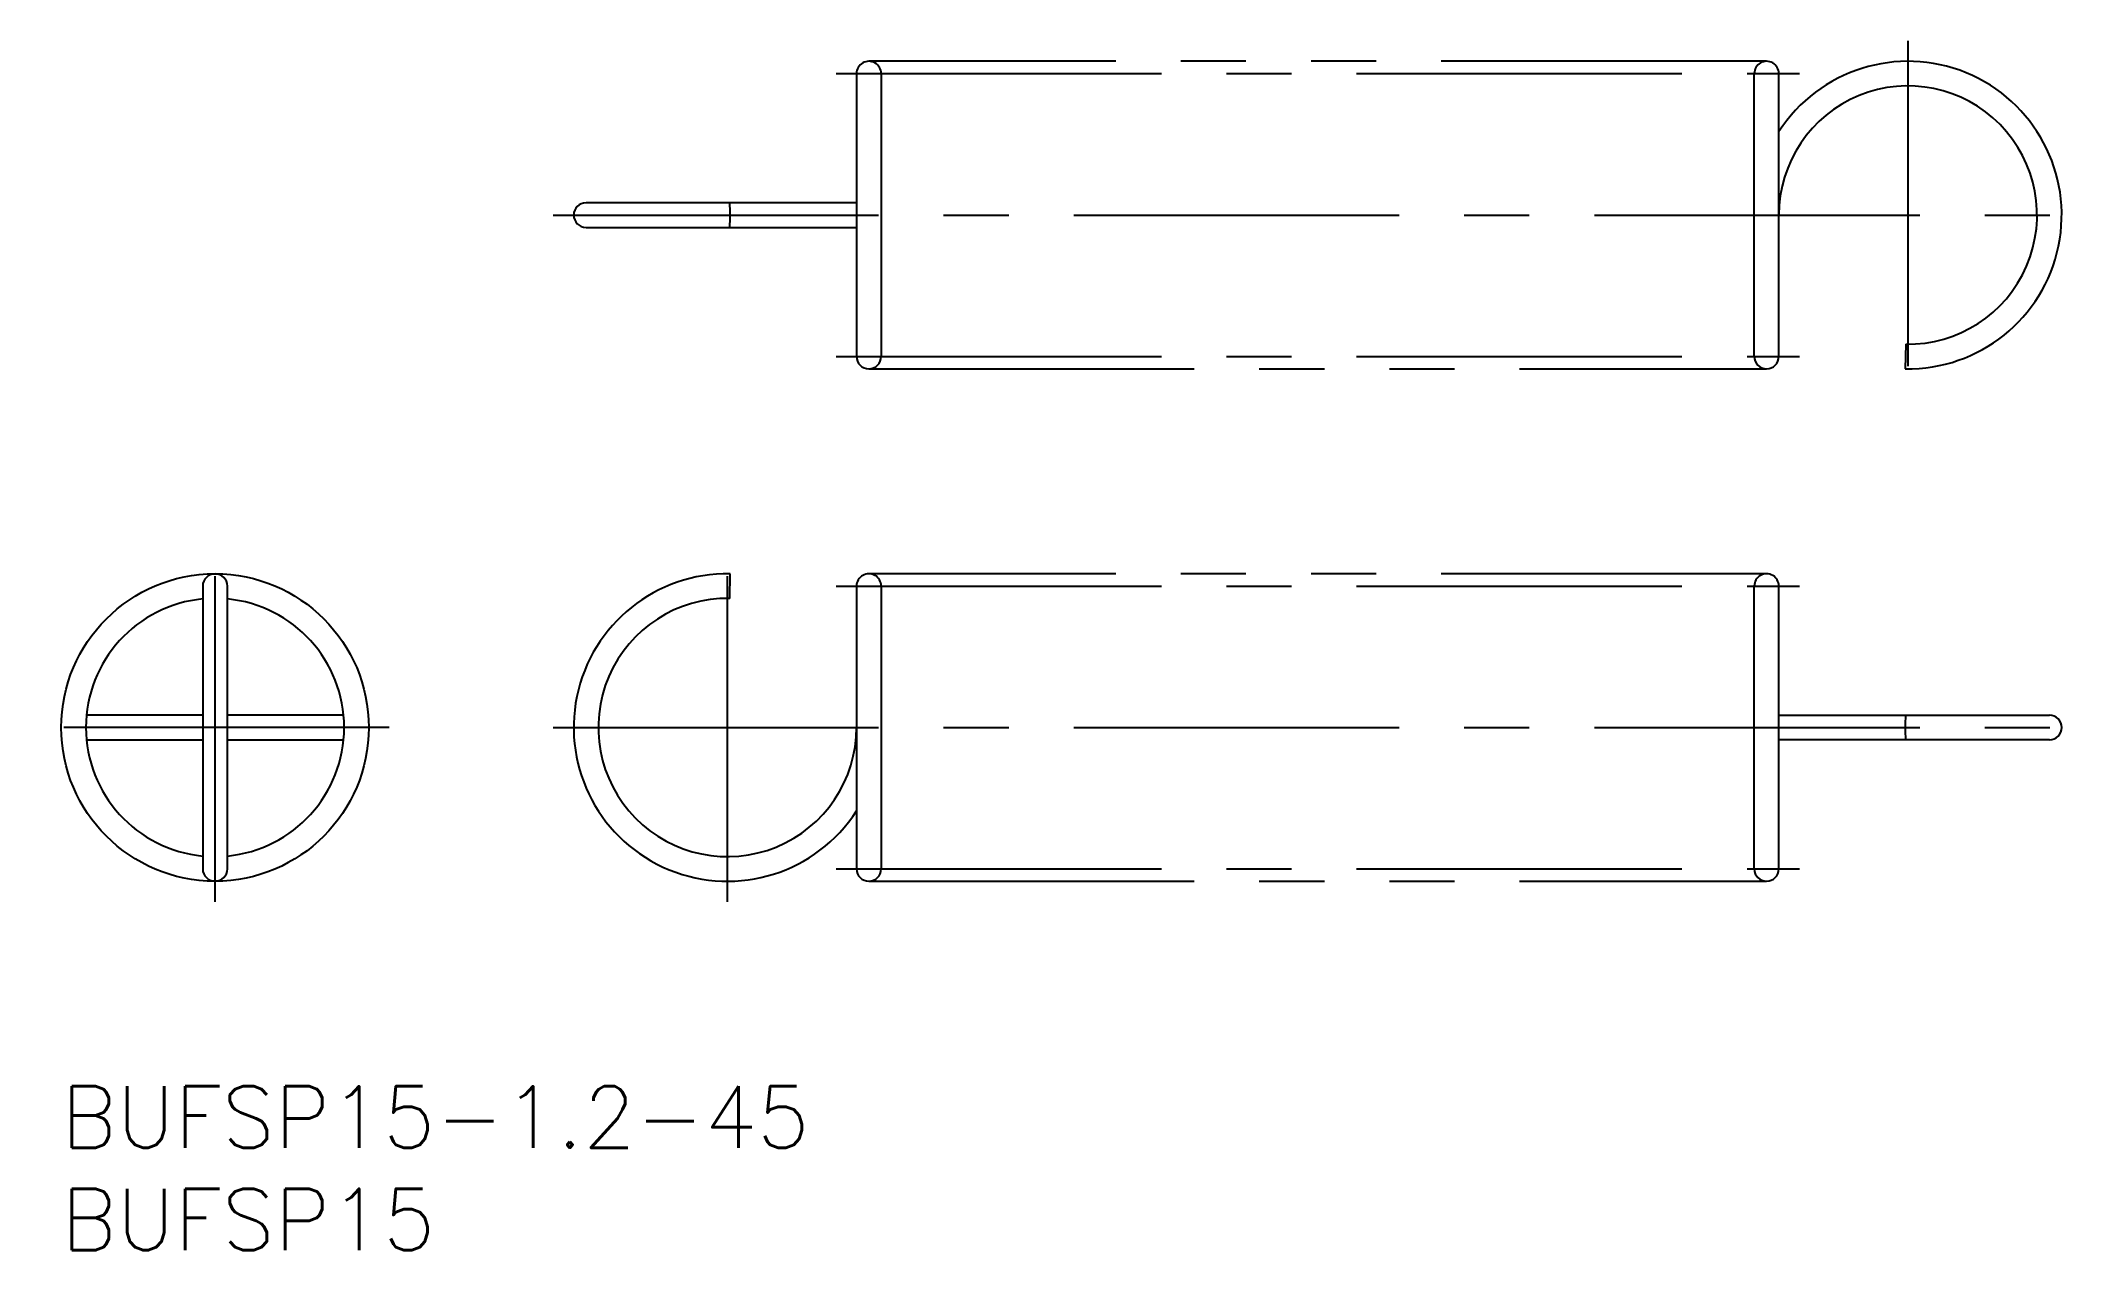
# Model space of a CAD drawing. Extents: x -1 to 98.6, y -8 to 51.
import ezdxf

# ---------------------------------------------------------------- set-up
doc = ezdxf.new("R2010")
doc.units = 0
doc.header["$LTSCALE"] = 0.5
doc.linetypes.add('CENTER', pattern=[50.8, 31.75, -6.35, 6.35, -6.35])
doc.linetypes.add('PHANTOM', pattern=[63.5, 31.75, -6.35, 6.35, -6.35, 6.35, -6.35])
for name, color, linetype in [('MSM_CENTER', 1, 'CENTER'), ('MSM_CONTINUOUS', 7, 'CONTINUOUS'), ('MSM_IMAGINARY', 6, 'PHANTOM'), ('MSM_PART_NUMBER', 7, 'CONTINUOUS')]:
    doc.layers.add(name, color=color, linetype=linetype)
doc.styles.get("Standard").update_dxf_attribs({"font": 'txt.shx', "height": 3, "bigfont": 'bigfont.shx'})

# ---------------------------------------------------------------- blocks, each defined once
blk = doc.blocks.new('*U16')
at = {"layer": 'MSM_PART_NUMBER'}
blk.add_text('BUFSP15-1.2-45', height=3, dxfattribs=at).set_placement((0, -3))
blk = doc.blocks.new('*U17')
at = {"layer": 'MSM_PART_NUMBER'}
blk.add_text('BUFSP15', height=3, dxfattribs=at).set_placement((0, -8))

msp = doc.modelspace()

# ---------------------------------------------------------------- linework, layer by layer
at = {"layer": 'MSM_CENTER'}
for p, q in [((90.1, 51), (90.1, 34)), ((37.8, 49.4), (84.8, 49.4)), ((24, 42.5), (98.6, 42.5)), ((37.8, 35.6), (84.8, 35.6)), ((7.5, 9), (7.5, 26)), ((32.5, 9), (32.5, 26)), ((37.8, 24.4), (84.8, 24.4)), ((16, 17.5), (-1, 17.5)), ((24, 17.5), (98.6, 17.5)), ((37.8, 10.6), (84.8, 10.6))]:
    msp.add_line(p, q, dxfattribs=at)
at = {"layer": 'MSM_CONTINUOUS'}
for p, q in [((38.8, 49.4), (38.8, 35.6)), ((40, 49.4), (40, 35.6)), ((82.6, 35.6), (82.6, 49.4)), ((83.8, 35.6), (83.8, 49.4)), ((38.8, 43.1), (25.6, 43.1)), ((25.6, 41.9), (38.8, 41.9)), ((89.99, 36.201), (89.969, 35.001)), ((32.61, 23.799), (32.631, 24.999)), ((6.9, 24.4), (6.9, 10.6)), ((8.1, 10.6), (8.1, 24.4)), ((38.8, 24.4), (38.8, 10.6)), ((40, 24.4), (40, 10.6)), ((82.6, 10.6), (82.6, 24.4)), ((83.8, 10.6), (83.8, 24.4)), ((6.9, 18.1), (1.229, 18.1)), ((13.771, 18.1), (8.1, 18.1)), ((83.8, 18.1), (97, 18.1)), ((1.229, 16.9), (6.9, 16.9)), ((8.1, 16.9), (13.771, 16.9)), ((97, 16.9), (83.8, 16.9))]:
    msp.add_line(p, q, dxfattribs=at)
msp.add_circle((7.5, 17.5), 7.5, dxfattribs=at)
for centre, radius, start, end in [((39.4, 49.4), 0.6, 0, 180.00002), ((83.2, 49.4), 0.6, 0, 180.00002), ((90.1, 42.5), 7.5, 269, 147.14012), ((90.1, 42.5), 6.3, 269, 180), ((25.6, 42.5), 0.6, 90, 270), ((15.433, 42.5), 17.198, 358.00018, 1.99885), ((39.4, 35.6), 0.6, 180, 359.99998), ((83.2, 35.6), 0.6, 180, 359.99998), ((7.5, 24.4), 0.6, 0, 180), ((32.5, 17.5), 7.5, 89, 327.14012), ((39.4, 24.4), 0.6, 0, 180.00002), ((83.2, 24.4), 0.6, 0, 180.00002), ((7.5, 17.5), 6.3, 95.46502, 264.53498), ((7.5, 17.5), 6.3, 275.46502, 84.53498), ((32.5, 17.5), 6.3, 89, 0), ((107.167, 17.5), 17.198, 178.00115, 181.99982), ((97, 17.5), 0.6, 270, 90), ((7.5, 10.6), 0.6, 180, 0), ((39.4, 10.6), 0.6, 180, 359.99998), ((83.2, 10.6), 0.6, 180, 359.99998)]:
    msp.add_arc(centre, radius, start, end, dxfattribs=at)
at = {"layer": 'MSM_IMAGINARY'}
for p, q in [((83.2, 50), (39.4, 50)), ((39.4, 35), (83.2, 35)), ((83.2, 25), (39.4, 25)), ((39.4, 10), (83.2, 10))]:
    msp.add_line(p, q, dxfattribs=at)

# ---------------------------------------------------------------- block references
at = {"layer": 'MSM_CONTINUOUS'}
for name in ['*U16', '*U17']:
    msp.add_blockref(name, (0, 0), dxfattribs=at)

doc.saveas('drawing.dxf')
